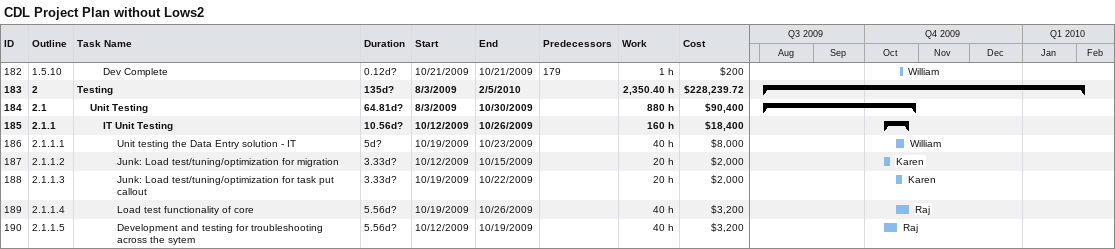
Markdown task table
CDL Project Plan without Lows2

| ID | WBS | Task | Duration | Start | Finish | Predecessors | Resources | Work (h) | Cost ($) |
|---|---|---|---|---|---|---|---|---|---|
| 182 | 1.5.10 | Dev Complete | 0.12d? | 2009-10-21 | 2009-10-21 | 179 | William | 1 | 200 |
| 183 | 2 | **Testing** | 135d? | 2009-08-03 | 2010-02-05 |  |  | 2350.40 | 228239.72 |
| 184 | 2.1 | **Unit Testing** | 64.81d? | 2009-08-03 | 2009-10-30 |  |  | 880 | 90400 |
| 185 | 2.1.1 | **IT Unit Testing** | 10.56d? | 2009-10-12 | 2009-10-26 |  |  | 160 | 18400 |
| 186 | 2.1.1.1 | Unit testing the Data Entry solution - IT | 5d? | 2009-10-19 | 2009-10-23 |  | William | 40 | 8000 |
| 187 | 2.1.1.2 | Junk: Load test/tuning/optimization for migration | 3.33d? | 2009-10-12 | 2009-10-15 |  | Karen | 20 | 2000 |
| 188 | 2.1.1.3 | Junk: Load test/tuning/optimization for task put callout | 3.33d? | 2009-10-19 | 2009-10-22 |  | Karen | 20 | 2000 |
| 189 | 2.1.1.4 | Load test functionality of core | 5.56d? | 2009-10-19 | 2009-10-26 |  | Raj | 40 | 3200 |
| 190 | 2.1.1.5 | Development and testing for troubleshooting across the sytem | 5.56d? | 2009-10-12 | 2009-10-19 |  | Raj | 40 | 3200 |
